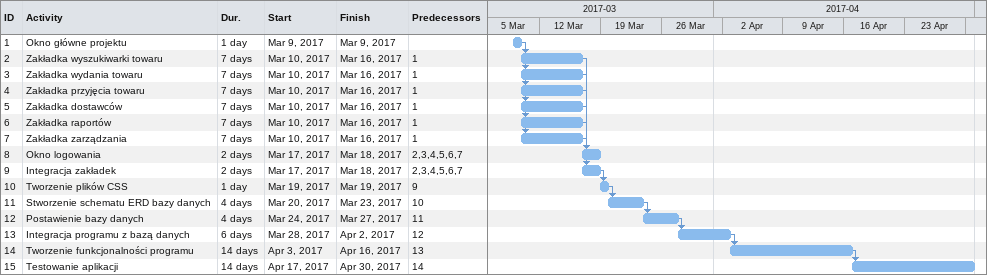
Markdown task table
| ID | Task | Duration | Start | Finish | Predecessors |
|---|---|---|---|---|---|
| 1 | Okno główne projektu | 1d | 2017-03-09 | 2017-03-09 |  |
| 2 | Zakładka wyszukiwarki towaru | 7d | 2017-03-10 | 2017-03-16 | 1 |
| 3 | Zakładka wydania towaru | 7d | 2017-03-10 | 2017-03-16 | 1 |
| 4 | Zakładka przyjęcia towaru | 7d | 2017-03-10 | 2017-03-16 | 1 |
| 5 | Zakładka dostawców | 7d | 2017-03-10 | 2017-03-16 | 1 |
| 6 | Zakładka raportów | 7d | 2017-03-10 | 2017-03-16 | 1 |
| 7 | Zakładka zarządzania | 7d | 2017-03-10 | 2017-03-16 | 1 |
| 8 | Okno logowania | 2d | 2017-03-17 | 2017-03-18 | 2, 3, 4, 5, 6, 7 |
| 9 | Integracja zakładek | 2d | 2017-03-17 | 2017-03-18 | 2, 3, 4, 5, 6, 7 |
| 10 | Tworzenie plików CSS | 1d | 2017-03-19 | 2017-03-19 | 9 |
| 11 | Stworzenie schematu ERD bazy danych | 4d | 2017-03-20 | 2017-03-23 | 10 |
| 12 | Postawienie bazy danych | 4d | 2017-03-24 | 2017-03-27 | 11 |
| 13 | Integracja programu z bazą danych | 6d | 2017-03-28 | 2017-04-02 | 12 |
| 14 | Tworzenie funkcjonalności programu | 14d | 2017-04-03 | 2017-04-16 | 13 |
| 15 | Testowanie aplikacji | 14d | 2017-04-17 | 2017-04-30 | 14 |
